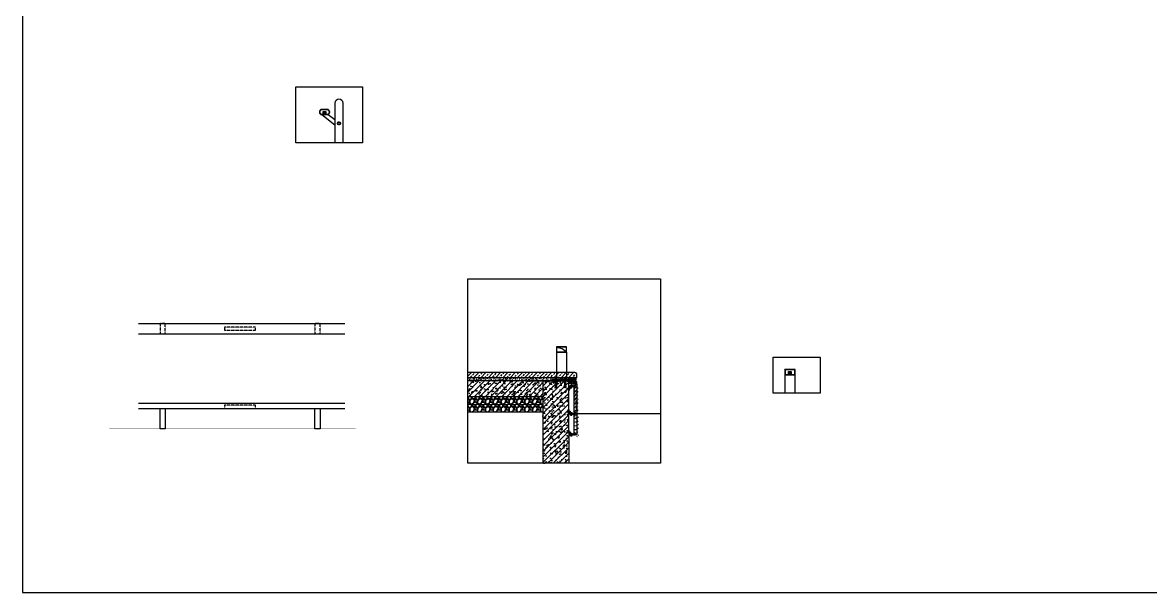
# Model space of a CAD drawing. Extents: x -1831 to 48883, y -18226 to 10907.
# Drawn here: x -1831 to 9102, y -5742 to -217 of the extents above; entities that cross this region are included whole.
import ezdxf

# ---------------------------------------------------------------- set-up
doc = ezdxf.new("R2010")
doc.units = 0
doc.header["$LTSCALE"] = 10
doc.header["$MEASUREMENT"] = 0
doc.linetypes.add('ACAD_ISO04W100', pattern=[30, 24, -3, 0, -3])
doc.linetypes.add('DASH', pattern=[0.35, 0.25, -0.1])
for name, color, linetype in [('0-1', 1, 'Continuous'), ('0-4', 4, 'Continuous'), ('0-8', 8, 'Continuous'), ('00-设施', 6, 'Continuous'), ('con', 2, 'Continuous'), ('灯具', 7, 'Continuous')]:
    doc.layers.add(name, color=color, linetype=linetype)
doc.layers.add('电缆', color=7, linetype='Continuous', lineweight=25)

# ---------------------------------------------------------------- blocks, each defined once
blk = doc.blocks.new('ls')
for p, q in [((-2.8, 0), (-2.8, -1.2)), ((2.8, 0), (-2.8, 0)), ((1.5, 6.5), (-1.5, 6)), ((1.5, 6.4), (-1.5, 5.9)), ((-1.1, 6.2), (-1.5, 6)), ((-1.5, 6), (-1.5, 5.9)), ((-1.5, 5.9), (-1.1, 5.7)), ((1.5, 5.5), (-1.5, 5)), ((1.5, 5.4), (-1.5, 5)), ((-1.1, 5.2), (-1.5, 5)), ((-1.5, 5), (-1.1, 4.7)), ((-1.5, 5), (-1.5, 5)), ((1.5, 4.5), (-1.5, 4.1)), ((1.5, 4.5), (-1.5, 4)), ((-1.1, 4.3), (-1.5, 4.1)), ((-1.5, 4.1), (-1.5, 4)), ((-1.5, 4), (-1.1, 3.8)), ((1.5, 3.6), (-1.5, 3.1)), ((1.5, 3.5), (-1.5, 3)), ((-1.1, 3.3), (-1.5, 3.1)), ((-1.5, 3.1), (-1.5, 3)), ((-1.5, 3), (-1.1, 2.8)), ((1.5, 2.6), (-1.5, 2.1)), ((1.5, 2.5), (-1.5, 2)), ((-1.1, 2.3), (-1.5, 2.1)), ((-1.5, 2.1), (-1.5, 2)), ((-1.5, 2), (-1.1, 1.8)), ((1.5, 1.6), (-1.5, 1.1)), ((1.5, 1.6), (-1.5, 1.1)), ((-1.1, 1.4), (-1.5, 1.1)), ((-1.5, 1.1), (-1.1, 0.8)), ((-1.5, 1.1), (-1.5, 1.1)), ((1.2, 7.4), (-1.4, 6.9)), ((1.2, 7.4), (-1.4, 7)), ((-0.8, 7.2), (-1.4, 7)), ((-1.4, 7), (-1.4, 6.9)), ((-1.4, 6.9), (-1, 6.7)), ((1.1, 6.7), (-1.1, 6.2)), ((-1, 6.7), (-1.1, 6.2)), ((-1.1, 5.7), (1.1, 6.2)), ((1.1, 5.7), (-1.1, 5.2)), ((-1.1, 5.7), (-1.1, 5.2)), ((-1.1, 4.7), (1.1, 5.2)), ((1.1, 4.8), (-1.1, 4.3)), ((-1.1, 4.7), (-1.1, 4.3)), ((-1.1, 3.8), (1.1, 4.2)), ((1.1, 3.8), (-1.1, 3.3)), ((-1.1, 3.8), (-1.1, 3.3)), ((-1.1, 2.8), (1.1, 3.3)), ((1.1, 2.8), (-1.1, 2.3)), ((-1.1, 2.8), (-1.1, 2.3)), ((-1.1, 1.8), (1.1, 2.3)), ((1.1, 1.9), (-1.1, 1.4)), ((-1.1, 1.8), (-1.1, 1.4)), ((-1.1, 0.8), (1.1, 1.3)), ((-1.1, 0.8), (-1.1, 0)), ((-1, 6.7), (0.8, 7.2)), ((0.7, 8.4), (-0.9, 7.9)), ((0.7, 8.3), (-0.9, 7.9)), ((-0.4, 8.2), (-0.9, 7.9)), ((-0.9, 7.9), (-0.6, 7.7)), ((-0.9, 7.9), (-0.9, 7.9)), ((0.8, 7.7), (-0.8, 7.2)), ((-0.6, 7.7), (-0.8, 7.2)), ((-0.6, 7.7), (0.3, 8.1)), ((0, 9), (-0.4, 8.2)), ((0.2, 8.6), (-0.4, 8.2)), ((0, 9), (0.2, 8.6)), ((1.1, 0.9), (0, 0.4)), ((1.5, 0.7), (0, 0.4)), ((1.5, 0.6), (0, 0.3)), ((0, 0.3), (1.1, 0.4)), ((0, 0.4), (0, 0.3)), ((0.7, 8.4), (0.2, 8.6)), ((0.3, 8.1), (0.7, 8.3)), ((0.4, 8.2), (0.6, 7.6)), ((0.7, 8.3), (0.7, 8.4)), ((1.2, 7.4), (0.8, 7.7)), ((0.8, 7.2), (1.2, 7.4)), ((0.8, 7.2), (1.1, 6.7)), ((1.5, 6.5), (1.1, 6.7)), ((1.1, 6.2), (1.5, 6.4)), ((1.1, 6.2), (1.1, 5.7)), ((1.5, 5.5), (1.1, 5.7)), ((1.1, 5.2), (1.5, 5.4)), ((1.1, 5.2), (1.1, 4.8)), ((1.5, 4.5), (1.1, 4.8)), ((1.1, 4.2), (1.5, 4.5)), ((1.1, 4.2), (1.1, 3.8)), ((1.5, 3.6), (1.1, 3.8)), ((1.1, 3.3), (1.5, 3.5)), ((1.1, 3.3), (1.1, 2.8)), ((1.5, 2.6), (1.1, 2.8)), ((1.1, 2.3), (1.5, 2.5)), ((1.1, 2.3), (1.1, 1.9)), ((1.5, 1.6), (1.1, 1.9)), ((1.1, 1.3), (1.5, 1.6)), ((1.1, 1.3), (1.1, 0.9)), ((1.5, 0.7), (1.1, 0.9)), ((1.1, 0.4), (1.5, 0.6)), ((1.1, 0.4), (1.1, 0)), ((1.2, 7.4), (1.2, 7.4)), ((1.5, 6.4), (1.5, 6.5)), ((1.5, 5.4), (1.5, 5.5)), ((1.5, 4.5), (1.5, 4.5)), ((1.5, 3.5), (1.5, 3.6)), ((1.5, 2.5), (1.5, 2.6)), ((1.5, 1.6), (1.5, 1.6)), ((1.5, 0.6), (1.5, 0.7)), ((2.8, -1.2), (2.8, 0)), ((-0.3, -0.8), (0.3, -0.8)), ((-0.3, -2.1), (-0.3, -0.8)), ((0.3, -0.8), (0.3, -2.1))]:
    blk.add_line(p, q)
for start, end in [(232.02013, 266.73678), (273.26322, 307.97987)]:
    blk.add_arc((0, 2.4), 4.5, start, end)
blk = doc.blocks.new('线条灯')
at = {"color": 2, "lineweight": 9}
blk.add_line((24, 37), (24, 32), dxfattribs=at)
at = {"layer": 'con', "color": 2}
for centre in [(13, 6), (21, 6)]:
    blk.add_circle(centre, 1.96, dxfattribs=at)
at = {"layer": '灯具', "color": 3, "linetype": 'Continuous', "lineweight": -3, "ltscale": 20}
for p, q in [((0, 0), (0, 48)), ((17, 49), (1, 49)), ((1, 1), (1, 47)), ((17, 48), (3, 48)), ((3, 0), (23, 0)), ((23, 0), (24, 0)), ((24, 0), (39, 0)), ((24, 0), (24, 0)), ((30, 16), (30, 11)), ((41, 17), (31, 17)), ((39, 10), (31, 10)), ((41, 15), (32, 15)), ((32, 15), (32, 12)), ((41, 12), (32, 12)), ((40, 9), (40, 1)), ((42, 16), (42, 16)), ((42, 11), (42, 0)), ((1, -1), (41, -1))]:
    blk.add_line(p, q, dxfattribs=at)
at = {"layer": '灯具', "linetype": 'Continuous', "lineweight": -3, "ltscale": 20}
for p, q in [((7, 36), (7, 47)), ((7, 47), (10, 47)), ((9, 35), (7, 35)), ((9, 34), (7, 34)), ((7, 33), (7, 22)), ((7, 22), (10, 22)), ((9, 43), (9, 46)), ((10, 46), (9, 46)), ((9, 26), (9, 23)), ((10, 23), (9, 23)), ((10, 46), (10, 47)), ((10, 43), (9, 43)), ((10, 39), (10, 43)), ((10, 30), (10, 26)), ((10, 26), (9, 26)), ((10, 23), (10, 22)), ((13, 38), (11, 38)), ((13, 31), (11, 31)), ((12, 35), (12, 34)), ((13, 36), (15, 36)), ((13, 33), (15, 33)), ((14, 47), (17, 47)), ((14, 46), (14, 47)), ((15, 46), (14, 46)), ((15, 43), (14, 43)), ((14, 39), (14, 43)), ((14, 30), (14, 26)), ((15, 26), (14, 26)), ((15, 23), (14, 23)), ((14, 23), (14, 22)), ((14, 22), (17, 22)), ((15, 46), (15, 43)), ((15, 37), (15, 41)), ((15, 32), (15, 28)), ((15, 23), (15, 26)), ((16, 41), (16, 41)), ((16, 28), (16, 28)), ((17, 48), (17, 49)), ((17, 49), (17, 48)), ((17, 46), (19, 46)), ((16, 45), (16, 42)), ((16, 24), (16, 27)), ((17, 23), (19, 23)), ((17, 20), (17, 21)), ((26, 49), (18, 49)), ((26, 20), (18, 20)), ((19, 48), (19, 46)), ((21, 48), (19, 48)), ((19, 21), (19, 23)), ((21, 21), (19, 21)), ((21, 48), (21, 46)), ((21, 46), (22, 46)), ((21, 23), (22, 23)), ((21, 21), (21, 23)), ((23, 48), (24, 48)), ((23, 48), (23, 46)), ((23, 48), (23, 48)), ((23, 21), (23, 23)), ((23, 21), (24, 21)), ((23, 21), (23, 21)), ((25, 47), (25, 48)), ((25, 22), (25, 21)), ((27, 48), (27, 49)), ((27, 21), (27, 20)), ((28, 48), (28, 49)), ((28, 21), (28, 20)), ((29, 49), (39, 49)), ((29, 20), (39, 20)), ((30, 47), (30, 48)), ((30, 22), (30, 21)), ((31, 48), (32, 48)), ((31, 21), (32, 21)), ((32, 48), (32, 43)), ((32, 21), (32, 26)), ((33, 43), (35, 43)), ((33, 26), (35, 26)), ((34, 48), (34, 44)), ((34, 48), (39, 48)), ((34, 44), (35, 44)), ((34, 21), (34, 25)), ((34, 25), (35, 25)), ((34, 21), (39, 21)), ((35, 43), (35, 44)), ((35, 26), (35, 25)), ((39, 49), (39, 48)), ((39, 20), (39, 21))]:
    blk.add_line(p, q, dxfattribs=at)
at = {"layer": '灯具', "color": 4, "linetype": 'Continuous', "lineweight": -3, "ltscale": 20}
for p, q in [((8, 21), (7, 21)), ((7, 21), (7, 19)), ((8, 21), (8, 20)), ((41, 17), (8, 17)), ((43, 19), (9, 19)), ((42, 16), (42, -1)), ((44, 18), (44, -1)), ((43, -1), (43, -1))]:
    blk.add_line(p, q, dxfattribs=at)
at = {"layer": '灯具', "color": 2, "linetype": 'Continuous', "lineweight": -3, "ltscale": 20}
for p, q in [((21, 36), (24, 36)), ((21, 35), (21, 36)), ((21, 35), (23, 35)), ((21, 35), (24, 35)), ((21, 34), (24, 34)), ((21, 33), (21, 34)), ((21, 33), (23, 33)), ((21, 33), (24, 33)), ((24, 48), (23, 48)), ((24, 21), (23, 21)), ((25, 37), (24, 37)), ((25, 32), (24, 32)), ((25, 32), (25, 37)), ((25, 37), (31, 37)), ((31, 32), (25, 32))]:
    blk.add_line(p, q, dxfattribs=at)
at = {"layer": '灯具', "color": 2}
for p, q in [((23, 48), (23, 34)), ((23, 21), (23, 34)), ((24, 48), (24, 34)), ((24, 21), (24, 34))]:
    blk.add_line(p, q, dxfattribs=at)
at = {"layer": '灯具', "color": 5, "linetype": 'Continuous', "lineweight": -3, "ltscale": 20}
for p, q in [((39, 48), (35, 48)), ((35, 48), (35, 34)), ((35, 21), (35, 34)), ((39, 21), (35, 21)), ((39, 48), (39, 34)), ((39, 21), (39, 34))]:
    blk.add_line(p, q, dxfattribs=at)
at = {"layer": '灯具', "color": 3, "linetype": 'Continuous', "lineweight": -3, "ltscale": 20}
for centre, radius, start, end in [((1, 48), 1, 90, 180), ((1, 0), 1, 180, 270), ((3, 47), 1, 90, 180), ((3, 1), 1, 180, 270), ((17, 49), 0.5, 360, 90), ((17, 48), 0.5, 270, 360), ((31, 16), 0.5, 90, 180), ((31, 11), 0.5, 180, 270), ((32, 15), 0.5, 90, 180), ((32, 12), 0.5, 180, 270), ((39, 9), 1, 360, 90), ((39, 1), 1, 270, 360), ((41, 16), 0.5, 360, 90), ((41, 16), 0.5, 270, 360), ((41, 11), 0.5, 360, 90), ((41, 0), 1, 270, 360)]:
    blk.add_arc(centre, radius, start, end, dxfattribs=at)
at = {"layer": '灯具', "linetype": 'Continuous', "lineweight": -3, "ltscale": 20}
for centre, radius, start, end in [((7, 47), 0.5, 90, 180), ((7, 36), 0.5, 180, 270), ((7, 33), 0.5, 90, 180), ((7, 22), 0.5, 180, 270), ((9, 46), 0.3, 90, 180), ((9, 43), 0.3, 180, 270), ((10, 34), 1.3, 360, 150), ((10, 34), 1.3, 210, 0), ((9, 26), 0.3, 90, 180), ((9, 23), 0.3, 180, 270), ((10, 47), 0.3, 0, 90), ((10, 46), 0.3, 270, 0), ((10, 43), 0.3, 0, 90), ((11, 39), 1, 180, 270), ((11, 30), 1, 90, 180), ((10, 26), 0.3, 270, 0), ((10, 23), 0.3, 360, 90), ((10, 22), 0.3, 270, 360), ((13, 35), 1, 90, 180), ((13, 34), 1, 180, 270), ((13, 39), 1, 270, 360), ((13, 30), 1, 0, 90), ((14, 47), 0.3, 90, 180), ((14, 46), 0.3, 180, 270), ((14, 43), 0.3, 90, 180), ((14, 26), 0.3, 180, 270), ((14, 23), 0.3, 90, 180), ((14, 22), 0.3, 180, 270), ((15, 46), 0.3, 0, 90), ((15, 43), 0.3, 270, 0), ((16, 41), 0.5, 90, 180), ((15, 37), 0.3, 270, 0), ((15, 32), 0.3, 360, 90), ((16, 28), 0.5, 180, 270), ((15, 26), 0.3, 360, 90), ((15, 23), 0.3, 270, 360), ((16, 42), 0.3, 270, 0), ((16, 27), 0.3, 360, 90), ((18, 49), 0.5, 90, 180), ((17, 48), 0.5, 270, 0), ((17, 45), 0.3, 90, 180), ((17, 24), 0.3, 180, 270), ((17, 21), 0.5, 0, 90), ((18, 20), 0.5, 180, 270), ((19, 48), 0.3, 90, 180), ((19, 46), 0.3, 270, 0), ((19, 23), 0.3, 0, 90), ((19, 21), 0.3, 180, 270), ((21, 48), 0.3, 0, 90), ((21, 46), 0.3, 180, 270), ((21, 23), 0.3, 90, 180), ((21, 21), 0.3, 270, 360), ((22, 46), 0.3, 270, 0), ((22, 23), 0.3, 360, 90), ((23, 48), 0.3, 90, 180), ((23, 21), 0.3, 180, 270), ((24, 48), 0.3, 0, 90), ((24, 21), 0.3, 270, 360), ((27, 47), 2.8, 180, 0), ((27, 22), 2.8, 0, 180), ((26, 49), 0.5, 0, 90), ((27, 47), 1.3, 120, 60), ((27, 22), 1.3, 300, 240), ((26, 20), 0.5, 270, 0), ((29, 49), 0.5, 90, 180), ((29, 20), 0.5, 180, 270), ((31, 48), 0.3, 90, 180), ((31, 21), 0.3, 180, 270), ((32, 48), 0.3, 0, 90), ((33, 43), 0.3, 180, 270), ((33, 26), 0.3, 90, 180), ((32, 21), 0.3, 270, 0), ((34, 48), 0.3, 90, 180), ((34, 44), 0.3, 180, 270), ((34, 25), 0.3, 90, 180), ((34, 21), 0.3, 180, 270), ((39, 49), 0.3, 0, 90), ((39, 48), 0.3, 270, 0), ((39, 20), 0.3, 270, 0)]:
    blk.add_arc(centre, radius, start, end, dxfattribs=at)
at = {"layer": '灯具', "color": 4, "linetype": 'Continuous', "lineweight": -3, "ltscale": 20}
for centre, radius, start, end in [((7, 21), 0.5, 90, 180), ((8, 19), 1, 180, 270), ((8, 21), 0.5, 0, 90), ((9, 20), 1, 180, 270), ((41, 16), 1, 360, 90), ((43, 18), 1, 360, 90), ((43, -1), 0.5, 180, 270), ((43, -1), 0.5, 270, 360)]:
    blk.add_arc(centre, radius, start, end, dxfattribs=at)
at = {"layer": '灯具', "color": 2, "linetype": 'Continuous', "lineweight": -3, "ltscale": 20}
blk.add_arc((31, 34), 2.5, 270, 90, dxfattribs=at)
at = {"layer": '电缆', "color": 0, "linetype": 'ACAD_ISO04W100', "lineweight": 50}
for p, xscale, yscale, zscale, rotation in [((12, 17), 1.336800000012713, 1.336800000012713, 1.336800000012713, 359.9635796655531), ((44, 14), 1.336800000021813, 1.336800000021813, 1.336800000021813, 89.96357966524147)]:
    blk.add_blockref('ls', p, dxfattribs=dict(at, xscale=xscale, yscale=yscale, zscale=zscale, rotation=rotation))
blk = doc.blocks.new('ld1')
for p, q in [((-46, 0), (-45, -1)), ((-46, 0), (-45, 0)), ((-45, 1), (-45, 0)), ((-45, 1), (-45, 1)), ((-45, 0), (-45, 1)), ((-45, 1), (-44, -1)), ((-45, 1), (-44, -1)), ((-45, 1), (-44, 1)), ((-45, 0), (-45, -1)), ((-44, -1), (-45, 0)), ((-44, 2), (-44, 1)), ((-44, 2), (-44, 2)), ((-43, 1), (-44, 2)), ((-44, 2), (-43, -2)), ((-44, 2), (-43, -2)), ((-44, 1), (-43, -1)), ((-42, 2), (-43, 1)), ((-43, 1), (-42, -1)), ((-43, -1), (-43, 1)), ((-43, 1), (-43, 1)), ((-42, 2), (-42, 2)), ((-42, 1), (-42, 2)), ((-42, 2), (-42, -2)), ((-42, 2), (-42, -2)), ((-41, -1), (-42, 1)), ((-42, 1), (-41, 1)), ((-41, 2), (-41, 1)), ((-41, 2), (-41, 2)), ((-41, 1), (-41, 2)), ((-41, 2), (-40, -2)), ((-41, 2), (-40, -2)), ((-41, 1), (-41, -1)), ((-40, -1), (-41, 1)), ((-41, 1), (-40, 1)), ((-40, 2), (-40, 1)), ((-40, 2), (-40, 2)), ((-39, 1), (-40, 2)), ((-40, 2), (-39, -2)), ((-40, 2), (-39, -2)), ((-40, 1), (-39, -1)), ((-38, 2), (-39, 1)), ((-39, -1), (-39, 1)), ((-39, 1), (-38, -1)), ((-39, 1), (-39, 1)), ((-38, 2), (-38, 2)), ((-38, 1), (-38, 2)), ((-38, 2), (-38, -2)), ((-38, 2), (-38, -2)), ((-37, -1), (-38, 1)), ((-38, 1), (-37, 1)), ((-37, 2), (-37, 1)), ((-37, 2), (-37, 2)), ((-37, 1), (-37, 2)), ((-37, 2), (-37, -2)), ((-37, 2), (-36, -2)), ((-37, 1), (-37, -1)), ((-36, -1), (-37, 1)), ((-37, 1), (-36, 1)), ((-36, 2), (-36, 1)), ((-36, 2), (-36, 2)), ((-35, 1), (-36, 2)), ((-36, 2), (-35, -2)), ((-36, 2), (-35, -2)), ((-35, 2), (-35, 1)), ((-34, 2), (-35, 2)), ((-35, 2), (-34, -2)), ((-35, -1), (-35, 1)), ((-35, 1), (-34, -1)), ((-35, 1), (-35, 1)), ((-34, 1), (-34, 2)), ((-34, 2), (-34, -2)), ((-33, 2), (-34, 1)), ((-34, -1), (-34, 1)), ((-34, 1), (-33, -1)), ((-34, 1), (-34, 1)), ((-33, 2), (-33, 2)), ((-33, 1), (-33, 2)), ((-33, 2), (-33, -2)), ((-33, 2), (-33, -2)), ((-32, -1), (-33, 1)), ((-33, 1), (-32, 1)), ((-32, 2), (-32, 1)), ((-32, 2), (-32, 2)), ((-32, 1), (-32, 2)), ((-32, 2), (-31, -2)), ((-32, 2), (-31, -2)), ((-32, 1), (-32, -1)), ((-31, -1), (-32, 1)), ((-32, 1), (-31, 1)), ((-31, 2), (-31, 1)), ((-31, 2), (-31, 2)), ((-30, 1), (-31, 2)), ((-31, 2), (-30, -2)), ((-31, 2), (-30, -2)), ((-31, 1), (-30, -1)), ((-29, 2), (-30, 1)), ((-30, -1), (-30, 1)), ((-30, 1), (-30, 1)), ((-29, 2), (-29, 2)), ((-29, 1), (-29, 2)), ((-29, 2), (-29, -2)), ((-29, 2), (-29, -2)), ((-28, -1), (-29, 1)), ((-29, 1), (-28, 1)), ((-28, 2), (-28, 1)), ((-28, 2), (-28, 2)), ((-28, 1), (-28, 2)), ((-28, 2), (-27, -2)), ((-28, 2), (-27, -2)), ((-28, 1), (-28, -1)), ((-27, -1), (-28, 1)), ((-28, 1), (-27, 1)), ((-27, 2), (-27, 1)), ((-27, 2), (-27, 2)), ((-26, 1), (-27, 2)), ((-27, 2), (-26, -2)), ((-27, 2), (-26, -2)), ((-26, 2), (-26, 1)), ((-25, 2), (-26, 2)), ((-26, 2), (-25, -2)), ((-26, -1), (-26, 1)), ((-26, 1), (-26, 1)), ((-25, 1), (-25, 2)), ((-24, 2), (-25, 1)), ((-25, 2), (-25, -2)), ((-24, -1), (-25, 1)), ((-25, 1), (-24, -1)), ((-25, 1), (-25, 1)), ((-24, 2), (-24, 2)), ((-24, 1), (-24, 2)), ((-24, 2), (-24, -2)), ((-24, 2), (-23, -2)), ((-23, -1), (-24, 1)), ((-24, 1), (-23, 1)), ((-23, 2), (-23, 1)), ((-23, 2), (-23, 2)), ((-23, 1), (-23, 2)), ((-23, 2), (-22, -2)), ((-23, 2), (-22, -2)), ((-22, -1), (-23, 1)), ((-23, 1), (-22, 1)), ((-22, 2), (-22, 1)), ((-21, 1), (-22, 2)), ((-22, 2), (-21, -2)), ((-22, 2), (-21, -2)), ((-20, 2), (-21, 1)), ((-21, -1), (-21, 1)), ((-21, 1), (-21, 1)), ((-20, 2), (-20, 2)), ((-20, 1), (-20, 2)), ((-20, 2), (-20, -2)), ((-20, 2), (-20, -2)), ((-19, -1), (-20, 1)), ((-20, 1), (-19, 1)), ((-19, 2), (-19, 1)), ((-19, 2), (-19, 2)), ((-19, 1), (-19, 2)), ((-19, 2), (-18, -2)), ((-19, 2), (-18, -2)), ((-19, 1), (-19, -1)), ((-18, -1), (-19, 1)), ((-19, 1), (-18, 1)), ((-18, 2), (-18, 1)), ((-18, 2), (-18, 2)), ((-17, 1), (-18, 2)), ((-18, 2), (-17, -2)), ((-18, 2), (-17, -2)), ((-16, 2), (-17, 1)), ((-17, -1), (-17, 1)), ((-17, 1), (-17, 1)), ((-16, 1), (-16, 2)), ((-16, 2), (-16, -2)), ((-16, 2), (-16, -2)), ((-15, -1), (-16, 1)), ((-16, 1), (-15, 1)), ((-15, 2), (-15, 1)), ((-15, 2), (-15, 2)), ((-15, 1), (-15, 2)), ((-15, 2), (-14, -2)), ((-15, 2), (-14, -2)), ((-14, -1), (-15, 1)), ((-15, 1), (-14, 1)), ((-14, 2), (-14, 1)), ((-14, 2), (-14, 2)), ((-13, 1), (-14, 2)), ((-14, 2), (-13, -2)), ((-14, 2), (-13, -2)), ((-14, 1), (-13, -1)), ((-13, 2), (-13, 1)), ((-12, 2), (-13, 2)), ((-13, 2), (-12, -2)), ((-13, -1), (-13, 1)), ((-13, 1), (-13, 1)), ((-11, 2), (-12, 1)), ((-12, 1), (-12, 2)), ((-12, 2), (-12, -2)), ((-12, 1), (-11, -1)), ((-12, 1), (-12, 1)), ((-12, -1), (-12, 1)), ((-11, 2), (-11, 2)), ((-11, 1), (-11, 2)), ((-11, 2), (-11, -2)), ((-11, 2), (-11, -2)), ((-10, -1), (-11, 1)), ((-11, 1), (-10, 1)), ((-10, 2), (-10, 1)), ((-10, 2), (-10, 2)), ((-10, 1), (-10, 2)), ((-10, 2), (-9, -2)), ((-10, 2), (-9, -2)), ((-9, -1), (-10, 1)), ((-10, 1), (-9, 1)), ((-9, 2), (-9, 1)), ((-9, 2), (-9, 2)), ((-8, 1), (-9, 2)), ((-9, 2), (-8, -2)), ((-9, 2), (-8, -2)), ((-9, 1), (-8, -1)), ((-7, 2), (-8, 1)), ((-8, 1), (-8, 1)), ((-8, -1), (-8, 1)), ((-7, 2), (-7, 2)), ((-7, 1), (-7, 2)), ((-7, 2), (-7, -2)), ((-7, 2), (-7, -2)), ((-6, -1), (-7, 1)), ((-7, 1), (-6, 1)), ((-6, 2), (-6, 1)), ((-6, 2), (-6, 2)), ((-6, 1), (-6, 2)), ((-6, 2), (-5, -2)), ((-6, 2), (-5, -2)), ((-6, 1), (-6, -1)), ((-5, -1), (-6, 1)), ((-6, 1), (-5, 1)), ((-5, 2), (-5, 1)), ((-5, 2), (-5, 2)), ((-4, 1), (-5, 2)), ((-5, 2), (-4, -2)), ((-5, 2), (-4, -2)), ((-3, 2), (-4, 1)), ((-4, -1), (-4, 1)), ((-4, 1), (-3, -1)), ((-4, 1), (-4, 1)), ((-3, 2), (-3, 2)), ((-3, 1), (-3, 2)), ((-3, 2), (-3, -2)), ((-3, 2), (-3, -2)), ((-2, -1), (-3, 1)), ((-3, 1), (-2, 1)), ((-2, 2), (-2, 1)), ((-2, 2), (-2, 2)), ((-2, 1), (-2, 2)), ((-2, 2), (-1, -2)), ((-2, 2), (-2, -2)), ((-2, 1), (-2, -1)), ((-1, -1), (-2, 1)), ((-2, 1), (-1, 1)), ((-1, 2), (-1, 1)), ((-1, 2), (-1, 2)), ((0, 1), (-1, 2)), ((-1, 2), (-1, 0)), ((-1, 2), (0, 0)), ((-1, 1), (-1, 0)), ((2, 4), (0, 4)), ((0, 4), (0, -4)), ((0, 0), (0, 1)), ((0, 1), (0, 1)), ((1, 0), (3, 0)), ((1, 0), (1, 0)), ((-45, -1), (-44, -1)), ((-44, -1), (-44, -1)), ((-44, -1), (-44, -1)), ((-44, -1), (-43, -1)), ((-43, -2), (-43, -1)), ((-43, -1), (-43, -2)), ((-43, -1), (-42, -1)), ((-43, -2), (-43, -2)), ((-42, -2), (-41, -1)), ((-42, -1), (-42, -2)), ((-42, -2), (-42, -2)), ((-41, -1), (-40, -2)), ((-41, -1), (-41, -1)), ((-40, -2), (-40, -1)), ((-40, -1), (-39, -1)), ((-40, -2), (-40, -2)), ((-39, -2), (-39, -1)), ((-39, -1), (-39, -2)), ((-39, -1), (-38, -1)), ((-39, -2), (-39, -2)), ((-38, -2), (-37, -1)), ((-38, -1), (-38, -2)), ((-38, -2), (-38, -2)), ((-37, -1), (-37, -2)), ((-37, -1), (-37, -1)), ((-37, -2), (-36, -2)), ((-36, -1), (-35, -2)), ((-36, -2), (-36, -1)), ((-36, -1), (-36, -1)), ((-35, -2), (-35, -1)), ((-35, -1), (-34, -1)), ((-35, -2), (-35, -2)), ((-34, -2), (-34, -1)), ((-34, -1), (-34, -2)), ((-34, -1), (-33, -1)), ((-34, -2), (-34, -2)), ((-33, -2), (-32, -1)), ((-33, -1), (-33, -2)), ((-33, -2), (-33, -2)), ((-32, -1), (-32, -1)), ((-32, -1), (-31, -2)), ((-31, -2), (-31, -1)), ((-31, -1), (-30, -1)), ((-31, -2), (-31, -2)), ((-30, -2), (-30, -1)), ((-30, -1), (-30, -2)), ((-30, -1), (-29, -1)), ((-30, -2), (-30, -2)), ((-29, -2), (-28, -1)), ((-29, -1), (-29, -2)), ((-29, -2), (-29, -2)), ((-28, -1), (-27, -2)), ((-28, -1), (-28, -1)), ((-27, -2), (-27, -1)), ((-27, -1), (-26, -1)), ((-27, -2), (-27, -2)), ((-26, -2), (-26, -1)), ((-26, -1), (-26, -2)), ((-26, -1), (-25, -1)), ((-26, -2), (-26, -2)), ((-25, -2), (-24, -1)), ((-25, -1), (-25, -2)), ((-25, -2), (-25, -2)), ((-24, -1), (-24, -2)), ((-24, -1), (-24, -1)), ((-24, -2), (-23, -2)), ((-23, -2), (-23, -1)), ((-23, -1), (-22, -2)), ((-23, -1), (-23, -1)), ((-22, -2), (-22, -1)), ((-22, -1), (-21, -1)), ((-22, -2), (-22, -2)), ((-21, -2), (-21, -1)), ((-21, -1), (-21, -2)), ((-21, -1), (-20, -1)), ((-21, -2), (-21, -2)), ((-20, -2), (-19, -1)), ((-20, -1), (-20, -2)), ((-20, -2), (-20, -2)), ((-19, -1), (-18, -2)), ((-19, -1), (-19, -1)), ((-18, -2), (-18, -1)), ((-18, -1), (-17, -1)), ((-18, -2), (-18, -2)), ((-17, -2), (-17, -1)), ((-17, -1), (-17, -2)), ((-17, -1), (-16, -1)), ((-17, -2), (-17, -2)), ((-16, -2), (-15, -1)), ((-16, -1), (-16, -2)), ((-16, -2), (-16, -2)), ((-15, -1), (-14, -2)), ((-15, -1), (-15, -1)), ((-14, -2), (-14, -1)), ((-14, -1), (-13, -1)), ((-14, -2), (-14, -2)), ((-13, -2), (-13, -1)), ((-13, -1), (-13, -2)), ((-13, -1), (-12, -1)), ((-13, -2), (-13, -2)), ((-12, -1), (-11, -1)), ((-12, -2), (-12, -1)), ((-12, -1), (-12, -2)), ((-12, -2), (-12, -2)), ((-11, -2), (-10, -1)), ((-11, -1), (-11, -2)), ((-11, -2), (-11, -2)), ((-10, -1), (-9, -2)), ((-10, -1), (-10, -1)), ((-9, -2), (-9, -1)), ((-9, -1), (-8, -1)), ((-9, -2), (-9, -2)), ((-8, -1), (-7, -1)), ((-8, -2), (-8, -1)), ((-8, -1), (-8, -2)), ((-8, -2), (-8, -2)), ((-7, -2), (-6, -1)), ((-7, -1), (-7, -2)), ((-7, -2), (-7, -2)), ((-6, -1), (-5, -2)), ((-6, -1), (-6, -1)), ((-5, -2), (-5, -1)), ((-5, -1), (-4, -1)), ((-5, -2), (-5, -2)), ((-4, -2), (-4, -1)), ((-4, -1), (-4, -2)), ((-4, -1), (-3, -1)), ((-4, -2), (-4, -2)), ((-3, -2), (-2, -1)), ((-3, -1), (-3, -2)), ((-3, -2), (-3, -2)), ((-2, -1), (-2, -2)), ((-2, -1), (-2, -1)), ((-2, -2), (-1, -2)), ((-1, 0), (0, 0)), ((-1, -2), (-1, -1)), ((-1, -1), (0, -1)), ((0, -4), (2, -4)), ((3, 0), (1, 0))]:
    blk.add_line(p, q)
for points in [[(-36, 1), (-36, -1)], [(-30, 1), (-29, -1)], [(-27, 1), (-26, -1)], [(-26, 1), (-25, -1)], [(-23, 1), (-23, -1)], [(-22, 1), (-21, -1)], [(-21, 1), (-20, -1)], [(-18, 1), (-17, -1)], [(-17, 1), (-16, -1)], [(-15, 1), (-15, -1)], [(-13, 1), (-12, -1)], [(-10, 1), (-10, -1)]]:
    blk.add_lwpolyline(points)
for start, end in [(3.2268, 37.9435), (321.9837, 356.7004)]:
    blk.add_arc((-3, 0), 6.02, start, end)

msp = doc.modelspace()

# ---------------------------------------------------------------- hatches: boundary and pattern name
h = msp.add_hatch()
h.set_pattern_fill('ANSI32', color=8)
h.set_pattern_definition([(45, (-6267.418, -3332.5044), (-3.367596, 3.367596), []), (45, (-6265.1727, -3332.5044), (-3.367596, 3.367596), [])])
h.paths.add_polyline_path([(1071, -1062), (1121, -1062, -0.414214), (1143, -1084, -0.414214), (1121, -1106), (1109, -1106), (1109, -1109), (1121, -1109, 0.414214), (1146, -1084, 0.414214), (1121, -1059), (1071, -1059, 0.414214), (1046, -1084, 0.414214), (1071, -1109), (1083, -1109), (1083, -1106), (1071, -1106, -0.414214), (1049, -1084, -0.414214)])
at = {"ltscale": 0.02}
h = msp.add_hatch(dxfattribs=at)
h.set_pattern_fill('ANSI31', color=8)
h.set_pattern_definition([(45, (-59536.8764, -13388.1144), (-1.122532015, 1.122532015), [])])
h.paths.add_polyline_path([(1083, -1109), (1083, -1079), (1109, -1079), (1109, -1109), (1114, -1109), (1114, -1112), (1076, -1112), (1076, -1109)])
h = msp.add_hatch()
h.set_pattern_fill('ANSI32', color=8)
h.set_pattern_definition([(45, (-14946.494, -3150.3423), (-3.367596, 3.367596), []), (45, (-14944.249, -3150.3423), (-3.367596, 3.367596), [])])
h.paths.add_polyline_path([(1221, -1194, 1), (1251, -1194, 1)])
h.paths.add_polyline_path([(1248, -1194, -1), (1224, -1194, -1)], flags=16)
h = msp.add_hatch()
h.set_pattern_fill('ANSI32', color=8)
h.set_pattern_definition([(45, (0, 0), (-3.367596, 3.367596), []), (45, (2.245, 0), (-3.367596, 3.367596), [])])
h.paths.add_polyline_path([(5657, -3581), (5557, -3581), (5557, -3631), (5594, -3631), (5594, -3628), (5560, -3628), (5560, -3584), (5654, -3584), (5654, -3628), (5620, -3628), (5620, -3631), (5625, -3631), (5657, -3631)])
h = msp.add_hatch(dxfattribs=at)
h.set_pattern_fill('ANSI31', color=8)
h.set_pattern_definition([(45, (-55025.5201, -15909.889), (-1.122532015, 1.122532015), [])])
h.paths.add_polyline_path([(5594, -3631), (5594, -3601), (5620, -3601), (5620, -3631), (5625, -3631), (5625, -3634), (5588, -3634), (5588, -3631)])
h = msp.add_hatch()
h.set_pattern_fill('天然石材', color=8, scale=10)
h.set_pattern_definition([(45, (-23374.55, -16282.387), (-35.35535, 35.35535), []), (45, (-23357.164, -16300.34), (-35.35535, 35.35535), [19.73685, -11.2782])])
edge = h.paths.add_edge_path()
edge.add_line((2485, -3611), (2485, -3661))
edge.add_line((2485, -3661), (3543, -3661))
edge.add_line((3543, -3661), (3543, -3631))
edge.add_arc((3523, -3631), 20, 0, 90)
edge.add_line((3523, -3611), (2485, -3611))
h = msp.add_hatch()
h.set_pattern_fill('AR-SAND', color=41, scale=10)
h.set_pattern_definition([(37.5, (-23374.551, -16300.338), (-0.800016, 24.470662), [0, -19.304, 0, -21.59, 0, -20.6375]), (7.5, (-23374.55, -16300.34), (22.476164, 35.841255), [0, -10.414, 0, -17.399, 0, -6.6675]), (327.5, (-23390.172, -16300.338), (39.549619, 0.071859), [0, -6.35, 0, -22.86, 0, -29.845]), (317.5, (-23390.172, -16300.34), (38.177823, 11.146466), [0, -3.175, 0, -14.986, 0, -17.145])])
h.paths.add_polyline_path([(2485, -3661), (2485, -3691), (3463, -3691), (3463, -3661)])
h = msp.add_hatch()
h.set_pattern_fill('ANSI31', color=8, scale=2)
h.set_pattern_definition([(45, (-12889.1186, -4603.7623), (-2.245064, 2.245064), [])])
h.paths.add_polyline_path([(3463, -3713), (3493, -3713), (3493, -3673), (3463, -3673)])
h = msp.add_hatch()
h.set_pattern_fill('GRAVEL', color=8, scale=10)
h.set_pattern_definition([(228.0128, (2405.4716, -3855.112), (-609.600518, -685.800843), [10.2516, -1014.915]), (184.9697, (2398.6136, -3862.7322), (914.401479, 76.199462), [17.5922, -1741.62]), (132.5104, (2381.0876, -3864.256), (761.999446, -838.20082), [12.4045, -1228.041]), (267.2737, (2351.3696, -3883.3062), (76.199669, 1523.99951), [16.0202, -1585.992]), (292.8337, (2350.6076, -3899.3082), (-381.001082, 914.40052), [15.709, -1555.194]), (357.2737, (2356.7036, -3913.7862), (-1523.99951, 76.199669), [16.0202, -1585.992]), (37.6942, (2372.7056, -3914.5482), (-990.600626, -761.999321), [21.1858, -2097.393]), (72.2553, (2389.4696, -3901.5942), (533.401067, 1676.400486), [20.0016, -1980.159]), (121.4296, (2395.5656, -3882.5442), (-609.600157, 990.598835), [16.0744, -1591.365]), (175.2364, (2387.1836, -3868.828), (838.19934, -76.199285), [18.3514, -899.217]), (222.3974, (2368.8956, -3867.3042), (-914.4000275, -838.1989095), [23.7323, -2349.504]), (138.8141, (2426.8076, -3884.068), (-533.39966, 457.199297), [8.1, -801.918]), (171.4692, (2420.7116, -3878.7342), (990.598488, -152.400384), [15.4105, -1525.638]), (225, (2405.47, -3876.45), (-1e-14, -76.2), [10.776, -96.987]), (203.1986, (2400.138, -3867.304), (381.00128, 152.40067), [5.8032, -574.518]), (291.8014, (2394.804, -3869.59), (-76.20005, 228.60015), [8.207, -402.144]), (30.9638, (2397.852, -3877.21), (228.59976, 152.40012), [13.3296, -430.989]), (161.565, (2409.282, -3870.352), (152.4001, -76.1999), [9.6386, -231.327]), (16.3895, (2350.6076, -3869.5902), (762.00042, 228.599524), [13.5026, -1336.764]), (70.3462, (2363.5616, -3865.78), (-304.79915, -838.198815), [11.328, -1121.466]), (293.1986, (2409.282, -3855.112), (-152.40067, 381.00128), [11.6064, -568.716]), (343.6105, (2413.8536, -3865.7802), (-762.00042, 228.599524), [13.5026, -1336.764]), (339.444, (2350.608, -3916.834), (-381.00047, 152.399815), [13.021, -638.031]), (294.7751, (2362.7996, -3921.406), (-380.999112, 838.19961), [10.9102, -1080.108]), (66.8014, (2410.044, -3931.312), (152.40067, 381.00128), [11.6064, -568.716]), (17.354, (2414.6156, -3920.644), (-990.600053, -304.79954), [12.7735, -1264.572]), (69.444, (2372.706, -3931.312), (-152.399815, -381.00047), [6.5105, -644.544]), (101.31, (2405.472, -3931.312), (-76.19962, 304.79902), [3.8854, -384.66]), (165.9638, (2404.71, -3927.502), (228.60016, -76.19987), [15.709, -298.4715]), (186.009, (2389.4696, -3923.6922), (761.998876, 76.199822), [14.558, -1441.242]), (303.69, (2397.852, -3884.068), (-76.2, 152.39985), [10.9897, -263.7534]), (353.1572, (2403.9476, -3893.2122), (1295.400536, -152.400683), [19.1867, -1899.48]), (60.9454, (2422.998, -3895.498), (-304.79929, -533.39873), [7.8452, -776.682]), (90, (2426.81, -3888.64), (-76.2, 76.2), [4.572, -71.628]), (120.2564, (2387.9456, -3921.406), (304.799354, -533.39973), [10.586, -1048.017]), (48.0128, (2382.6116, -3912.262), (609.600518, 685.800843), [20.5033, -1004.664]), (0, (2396.33, -3897.02), (76.2, 76.2), [19.812, -56.388]), (325.3048, (2416.1396, -3897.022), (-761.99868, 533.40005), [12.0483, -1192.779]), (254.0546, (2426.046, -3903.88), (-76.2002, -304.80073), [11.095, -543.651]), (207.646, (2422.9976, -3914.5482), (-1447.799491, -762.000479), [18.0644, -1788.375]), (175.4261, (2406.9956, -3922.9302), (-990.600228, 76.199631), [19.1109, -1891.974]), (175.4261, (2406.9956, -3922.9302), (-990.600228, 76.199631), [19.1109, -1891.974])])
h.paths.add_polyline_path([(2485, -3841), (2485, -3991), (3213, -3991), (3213, -3841)])
at = {"layer": '0-8'}
h = msp.add_hatch(dxfattribs=at)
h.set_pattern_fill('钢筋混凝土', color=256, scale=15, style=0)
h.set_pattern_definition([(45, (2606.286, -3783.523), (-26.5165, 26.5165), []), (50, (2606.29, -3783.52), (107.589, -9.413), [11.25, -123.75]), (355, (2606.29, -3783.52), (-20.813, 112.829), [9, -99]), (100.451, (2615.25, -3784.31), (86.776, 103.416), [9.561, -105.171]), (46.184, (2606.29, -3753.52), (160.086, -24.828), [16.875, -185.625]), (96.636, (2619.63, -3755.59), (140.2, 146.118), [14.34, -157.757]), (351.184, (2606.29, -3753.52), (140.2, 146.12), [13.5, -148.5]), (21, (2621.29, -3761.02), (89.536, -60.393), [11.25, -123.75]), (326, (2621.29, -3761.02), (36.497, 108.773), [9, -99]), (71.451, (2628.75, -3766.06), (126.033, 48.38), [9.561, -105.171]), (37.5, (2606.286, -3783.523), (1.824, 49.934), [0, -97.8, 0, -100.5, 0, -99.375]), (7.5, (2606.286, -3783.523), (39.4604, 59.1618), [0, -57.3, 0, -95.55, 0, -37.875]), (327.5, (2572.836, -3783.523), (80.0734, -3.3832), [0, -37.5, 0, -117, 0, -155.25]), (317.5, (2557.836, -3783.52), (87.478, 15.016), [0, -48.75, 0, -77.7, 0, -110.25])])
h.paths.add_polyline_path([(2485, -3691), (2485, -3841), (3213, -3841), (3213, -3691)])
h = msp.add_hatch(dxfattribs=at)
h.set_pattern_fill('钢筋混凝土', color=256, scale=15, style=0)
h.set_pattern_definition([(45, (-722726.26, -242465.538), (-26.5165043, 26.5165043), []), (50, (-722726.26, -242465.54), (107.589027, -9.41282), [11.25, -123.75]), (355, (-722726.26, -242465.54), (-20.8127, 112.82882), [9, -99]), (100.4514, (-722717.29, -242466.32), (86.776407, 103.415931), [9.561029, -105.171317]), (46.1842, (-722726.26, -242435.54), (160.086157, -24.827852), [16.875, -185.625]), (96.6356, (-722712.92, -242437.6), (140.199406, 146.11768), [14.341543, -157.75695]), (351.1842, (-722726.26, -242435.54), (140.19929, 146.11779), [13.5, -148.5]), (21, (-722711.26, -242443.04), (89.536058, -60.392834), [11.25, -123.75]), (326, (-722711.26, -242443.04), (36.4973, 108.772507), [9, -99]), (71.4514, (-722703.8, -242448.07), (126.033394, 48.379575), [9.561029, -105.171317]), (37.5, (-722726.26, -242465.538), (1.8239783, 49.934078), [0, -97.8, 0, -100.5, 0, -99.375]), (7.5, (-722726.26, -242465.54), (39.4604306, 59.1617568), [0, -57.3, 0, -95.55, 0, -37.875]), (327.5, (-722759.71, -242465.538), (80.0733654, -3.3832308), [0, -37.5, 0, -117, 0, -155.25]), (317.5, (-722774.71, -242465.54), (87.4779254, 15.0157473), [0, -48.75, 0, -77.7, 0, -110.25])])
h.paths.add_polyline_path([(3213, -4489), (3463, -4489), (3463, -3691), (3213, -3691)])
h = msp.add_hatch(dxfattribs=at)
h.set_pattern_fill('天然石材', color=256, scale=5, style=0)
h.set_pattern_definition([(45, (-343378761.067, -671771669.182), (-17.6776766007, 17.6776766007), []), (45, (-343378752.373, -671771678.158), (-17.6776766007, 17.6776766007), [9.868425, -5.6391])])
h.paths.add_polyline_path([(3513, -4208), (3519, -4208), (3519, -4193), (3526, -4193), (3526, -4211), (3543, -4211), (3543, -3722), (3526, -3722), (3526, -3776), (3519, -3776), (3519, -3761), (3513, -3761)])

# ---------------------------------------------------------------- linework, layer by layer
msp.add_lwpolyline([(34396, 5309), (-1831, 5309), (-1831, -5742), (34396, -5742)], close=True)
at = {"color": 1, "linetype": 'DASH', "ltscale": 3}
for points in [[(817, -840), (1465, -840), (1465, -1383), (817, -1383)], [(2485, -2701), (4352, -2701), (4352, -4489), (2485, -4489)], [(5446, -3461), (5899, -3461), (5899, -3810), (5446, -3810)]]:
    msp.add_lwpolyline(points, close=True, dxfattribs=at)
at = {"color": 6}
msp.add_lwpolyline([(1276, -1383), (1276, -999, 1), (1196, -999), (1196, -1383)], format="xyb", dxfattribs=at)
at = {"color": 4}
for points in [[(1109, -1109), (1121, -1109, 0.414214), (1146, -1084), (1146, -1084, 0.414214), (1121, -1059), (1071, -1059, 0.414214), (1046, -1084), (1046, -1084, 0.414214), (1071, -1109), (1083, -1109)], [(3543, -3661), (3543, -3631, 0.414214), (3523, -3611), (2485, -3611)]]:
    msp.add_lwpolyline(points, format="xyb", dxfattribs=at)
at = {"color": 8}
msp.add_lwpolyline([(1109, -1106), (1121, -1106, 0.414214), (1143, -1084, 0.414214), (1121, -1062), (1071, -1062, 0.414214), (1049, -1084, 0.414214), (1071, -1106), (1083, -1106)], format="xyb", dxfattribs=at)
at = {"color": 4, "ltscale": 0.001}
for points in [[(1083, -1109), (1083, -1079), (1109, -1079), (1109, -1109), (1114, -1109), (1114, -1112), (1076, -1112), (1076, -1109)], [(5594, -3631), (5594, -3601), (5620, -3601), (5620, -3631), (5625, -3631), (5625, -3634), (5588, -3634), (5588, -3631)]]:
    msp.add_lwpolyline(points, close=True, dxfattribs=at)
at = {"color": 8}
for points in [[(1071, -1109), (1196, -1209)], [(1132, -1107), (1196, -1158)], [(3346, -3364), (3400, -3377), (3440, -3408)], [(5557, -3631), (5557, -3810)]]:
    msp.add_lwpolyline(points, dxfattribs=at)
at = {"color": 4}
for points in [[(-706, -3134), (1292, -3134)], [(-706, -3234), (1292, -3234)], [(3543, -3661), (2485, -3661)], [(3463, -3691), (2485, -3691)], [(3043, -3691), (3463, -3691)], [(3213, -3691), (3213, -4489)], [(3463, -4191), (3463, -3661)], [(3513, -3746), (3513, -4164)], [(3526, -3722), (3543, -3722)], [(3543, -3722), (3543, -4211)], [(-706, -3907), (1292, -3907)], [(2485, -3841), (3213, -3841)], [(-706, -3957), (1292, -3957)], [(-448, -3957), (-448, -4157), (-498, -4157), (-498, -3957)], [(1052, -3957), (1052, -4157), (1002, -4157), (1002, -3957)], [(2485, -3991), (3213, -3991)], [(3513, -4031), (3513, -4208)], [(3526, -4011), (3543, -4011)], [(3463, -4191), (3463, -4489)], [(3526, -4211), (3543, -4211)]]:
    msp.add_lwpolyline(points, dxfattribs=at)
at = {"color": 8, "linetype": 'DASH'}
for points in [[(-498, -3234), (-448, -3234), (-448, -3134), (-498, -3134)], [(1002, -3234), (1052, -3234), (1052, -3134), (1002, -3134)]]:
    msp.add_lwpolyline(points, close=True, dxfattribs=at)
at = {"color": 8, "linetype": 'DASH', "lineweight": -2}
for points in [[(427, -3199), (427, -3169), (127, -3169), (127, -3199), (427, -3199)], [(427, -3957), (427, -3927), (127, -3927), (127, -3957), (427, -3957)]]:
    msp.add_lwpolyline(points, dxfattribs=at)
at = {"color": 6}
for points in [[(3443, -3361), (3343, -3361), (3343, -3411), (3443, -3411), (3443, -3361)], [(3343, -3411), (3343, -3681)], [(3443, -3411), (3443, -3681)], [(5657, -3581), (5557, -3581), (5557, -3631), (5594, -3631)], [(5620, -3628), (5654, -3628), (5654, -3584), (5560, -3584), (5560, -3628), (5594, -3628)], [(5620, -3631), (5657, -3631), (5657, -3581)], [(3463, -3681), (3313, -3681)], [(3313, -3691), (3313, -3681)], [(3463, -3691), (3313, -3691)], [(3463, -3681), (3463, -3691)]]:
    msp.add_lwpolyline(points, dxfattribs=at)
msp.add_lwpolyline([(3440, -3364), (3346, -3364), (3346, -3408), (3440, -3408)], close=True, dxfattribs=at)
at = {"color": 5}
for points in [[(3326, -3681), (3351, -3681), (3351, -3674), (3326, -3674)], [(3335, -3669), (3343, -3669), (3343, -3758), (3335, -3758)], [(3415, -3681), (3440, -3681), (3440, -3674), (3415, -3674)], [(3424, -3669), (3432, -3669), (3432, -3758), (3424, -3758)]]:
    msp.add_lwpolyline(points, close=True, dxfattribs=at)
at = {"color": 8}
msp.add_lwpolyline([(3463, -3713), (3493, -3713), (3493, -3673), (3463, -3673)], close=True, dxfattribs=at)
at = {"color": 8, "ltscale": 2}
msp.add_lwpolyline([(5657, -3810), (5657, -3631)], dxfattribs=at)
at = {"color": 5}
msp.add_lwpolyline([(4352, -4011), (3543, -4011)], dxfattribs=at)
at = {"const_width": 3}
msp.add_lwpolyline([(-990, -4157), (1398, -4157)], dxfattribs=at)
at = {"color": 6}
msp.add_circle((1236, -1194), 15, dxfattribs=at)
at = {"color": 8}
msp.add_circle((1236, -1194), 12, dxfattribs=at)
at = {"layer": '0-1'}
for points in [[(3467, -3781, -0.414214), (3463, -3785), (3463, -3785), (3463, -3745), (3503, -3745, -0.414214), (3499, -3749), (3467, -3749)], [(3467, -3973, 0.414214), (3463, -3969), (3463, -3969), (3463, -4009), (3503, -4009, 0.414214), (3499, -4005), (3467, -4005)], [(3467, -4173, 0.414214), (3463, -4169), (3463, -4169), (3463, -4209), (3503, -4209, 0.414214), (3499, -4205), (3467, -4205)]]:
    msp.add_lwpolyline(points, format="xyb", close=True, dxfattribs=at)
at = {"layer": '0-4'}
for points in [[(3513, -3746), (3519, -3746), (3519, -3761), (3526, -3761), (3526, -3722)], [(3513, -4008), (3519, -4008), (3519, -3993), (3526, -3993), (3526, -4011)], [(3513, -4015), (3519, -4015), (3519, -4030), (3526, -4030), (3526, -4011)], [(3513, -4208), (3519, -4208), (3519, -4193), (3526, -4193), (3526, -4211)]]:
    msp.add_lwpolyline(points, dxfattribs=at)
at = {"layer": '00-设施'}
for p, q in [((3446, -3763), (3454, -3761)), ((3446, -3763), (3446, -3768)), ((3446, -3763), (3463, -3763)), ((3446, -3768), (3454, -3769)), ((3446, -3768), (3463, -3768)), ((3454, -3761), (3454, -3763)), ((3454, -3769), (3454, -3768)), ((3473, -3760), (3469, -3760)), ((3469, -3760), (3469, -3770)), ((3469, -3762), (3473, -3762)), ((3469, -3768), (3469, -3762)), ((3469, -3768), (3473, -3768)), ((3469, -3771), (3473, -3771)), ((3473, -3770), (3473, -3760)), ((3477, -3762), (3473, -3762)), ((3473, -3768), (3477, -3768)), ((3477, -3768), (3477, -3762)), ((3482, -3738), (3482, -3740)), ((3495, -3738), (3482, -3738)), ((3482, -3753), (3482, -3749)), ((3482, -3753), (3495, -3753)), ((3493, -3732), (3483, -3732)), ((3483, -3732), (3493, -3732)), ((3483, -3733), (3483, -3736)), ((3483, -3737), (3493, -3737)), ((3493, -3753), (3483, -3753)), ((3483, -3753), (3483, -3757)), ((3483, -3757), (3493, -3757)), ((3485, -3728), (3485, -3732)), ((3491, -3728), (3485, -3728)), ((3485, -3736), (3485, -3733)), ((3491, -3737), (3485, -3737)), ((3486, -3757), (3486, -3753)), ((3491, -3732), (3491, -3728)), ((3491, -3736), (3491, -3733)), ((3491, -3757), (3491, -3753)), ((3493, -3732), (3493, -3732)), ((3493, -3757), (3493, -3753)), ((3494, -3736), (3494, -3733)), ((3495, -3740), (3495, -3738)), ((3495, -3753), (3495, -3749)), ((3446, -3987), (3454, -3985)), ((3446, -3987), (3463, -3987)), ((3446, -3991), (3446, -3987)), ((3446, -3991), (3463, -3991)), ((3446, -3991), (3454, -3993)), ((3454, -3985), (3454, -3987)), ((3454, -3993), (3454, -3991)), ((3469, -3994), (3469, -3984)), ((3469, -3986), (3469, -3992)), ((3470, -3984), (3473, -3984)), ((3470, -3986), (3473, -3986)), ((3470, -3992), (3473, -3992)), ((3473, -3995), (3470, -3995)), ((3474, -3984), (3474, -3994)), ((3474, -3994), (3474, -3984)), ((3474, -3986), (3478, -3986)), ((3478, -3992), (3474, -3992)), ((3478, -3986), (3478, -3992)), ((3482, -4001), (3495, -4001)), ((3482, -4001), (3482, -4005)), ((3482, -4016), (3482, -4014)), ((3495, -4016), (3482, -4016)), ((3483, -3997), (3493, -3997)), ((3483, -4001), (3483, -3997)), ((3493, -4001), (3483, -4001)), ((3483, -4018), (3493, -4018)), ((3483, -4021), (3483, -4018)), ((3483, -4022), (3493, -4022)), ((3493, -4022), (3483, -4022)), ((3491, -4018), (3485, -4018)), ((3485, -4026), (3485, -4022)), ((3491, -4026), (3485, -4026)), ((3486, -3997), (3486, -4001)), ((3491, -3997), (3491, -4001)), ((3491, -4018), (3491, -4021)), ((3491, -4022), (3491, -4026)), ((3493, -3997), (3493, -4001)), ((3493, -4022), (3493, -4022)), ((3494, -4018), (3494, -4021)), ((3495, -4001), (3495, -4005)), ((3495, -4014), (3495, -4016)), ((3446, -4187), (3454, -4185)), ((3446, -4187), (3463, -4187)), ((3446, -4191), (3446, -4187)), ((3446, -4191), (3463, -4191)), ((3446, -4191), (3454, -4193)), ((3454, -4185), (3454, -4187)), ((3454, -4193), (3454, -4191)), ((3469, -4194), (3469, -4184)), ((3469, -4186), (3469, -4192)), ((3470, -4184), (3473, -4184)), ((3470, -4186), (3473, -4186)), ((3470, -4192), (3473, -4192)), ((3473, -4195), (3470, -4195)), ((3474, -4184), (3474, -4194)), ((3474, -4194), (3474, -4184)), ((3474, -4186), (3478, -4186)), ((3478, -4192), (3474, -4192)), ((3478, -4186), (3478, -4192)), ((3482, -4201), (3495, -4201)), ((3482, -4201), (3482, -4205)), ((3482, -4216), (3482, -4214)), ((3495, -4216), (3482, -4216)), ((3483, -4197), (3493, -4197)), ((3483, -4201), (3483, -4197)), ((3493, -4201), (3483, -4201)), ((3483, -4218), (3493, -4218)), ((3483, -4221), (3483, -4218)), ((3483, -4222), (3493, -4222)), ((3493, -4222), (3483, -4222)), ((3491, -4218), (3485, -4218)), ((3485, -4226), (3485, -4222)), ((3491, -4226), (3485, -4226)), ((3486, -4197), (3486, -4201)), ((3491, -4197), (3491, -4201)), ((3491, -4218), (3491, -4221)), ((3491, -4222), (3491, -4226)), ((3493, -4197), (3493, -4201)), ((3493, -4222), (3493, -4222)), ((3494, -4218), (3494, -4221)), ((3495, -4201), (3495, -4205)), ((3495, -4214), (3495, -4216))]:
    msp.add_line(p, q, dxfattribs=at)
for points in [[(3469, -3770), (3469, -3761), (3467, -3761), (3467, -3770)], [(3493, -3737), (3483, -3737), (3483, -3738), (3493, -3738)], [(3469, -3984), (3469, -3994), (3467, -3994), (3467, -3984)], [(3493, -4018), (3483, -4018), (3483, -4016), (3493, -4016)], [(3469, -4184), (3469, -4194), (3467, -4194), (3467, -4184)], [(3525, -4214), (3525, -4194), (3520, -4194), (3520, -4209), (3475, -4209), (3475, -4214)], [(3493, -4218), (3483, -4218), (3483, -4216), (3493, -4216)]]:
    msp.add_lwpolyline(points, close=True, dxfattribs=at)
for points in [[(3525, -3740), (3475, -3740), (3475, -3745), (3520, -3745), (3520, -3760), (3525, -3760), (3525, -3740)], [(3520, -4014), (3520, -4029), (3525, -4029), (3525, -3994), (3520, -3994), (3520, -4009), (3475, -4009), (3475, -4014), (3520, -4014)]]:
    msp.add_lwpolyline(points, dxfattribs=at)
for centre, radius, start, end in [((3469, -3760), 0.6, 90, 180), ((3470, -3763), 0.924, 106.3207, 160.8765), ((3470, -3762), 0.924, 199.1235, 253.6793), ((3470, -3767), 0.924, 199.1235, 253.6793), ((3470, -3769), 0.924, 106.3207, 160.8765), ((3469, -3770), 0.6, 180, 270), ((3473, -3760), 0.6, 0, 90), ((3472, -3763), 0.924, 19.1235, 73.6793), ((3472, -3762), 0.924, 286.3207, 340.8765), ((3472, -3767), 0.924, 286.3207, 340.8765), ((3472, -3769), 0.924, 19.1235, 73.6793), ((3473, -3770), 0.6, 270, 0), ((3483, -3733), 0.6, 90, 180), ((3483, -3736), 0.6, 180, 270), ((3484, -3733), 0.924, 16.3207, 70.8765), ((3486, -3733), 0.924, 109.1235, 163.6793), ((3484, -3736), 0.924, 289.1235, 343.6793), ((3486, -3736), 0.924, 196.3207, 250.8765), ((3490, -3733), 0.924, 16.3207, 70.8765), ((3490, -3736), 0.924, 289.1235, 343.6793), ((3492, -3733), 0.924, 109.1235, 163.6793), ((3492, -3736), 0.924, 196.3207, 250.8765), ((3493, -3733), 0.6, 0, 90), ((3493, -3736), 0.6, 270, 0), ((3470, -3984), 0.6, 90, 180), ((3470, -3986), 0.924, 199.1235, 253.6793), ((3470, -3987), 0.924, 106.3207, 160.8765), ((3470, -3991), 0.924, 199.1235, 253.6793), ((3470, -3993), 0.924, 106.3207, 160.8765), ((3470, -3994), 0.6, 180, 270), ((3473, -3984), 0.6, 360, 90), ((3473, -3986), 0.924, 286.3207, 340.8765), ((3473, -3987), 0.924, 19.1235, 73.6793), ((3473, -3991), 0.924, 286.3207, 340.8765), ((3473, -3993), 0.924, 19.1235, 73.6793), ((3473, -3994), 0.6, 270, 360), ((3483, -4018), 0.6, 90, 180), ((3483, -4021), 0.6, 180, 270), ((3486, -4018), 0.924, 109.1235, 163.6793), ((3484, -4018), 0.924, 16.3207, 70.8765), ((3490, -4018), 0.924, 16.3207, 70.8765), ((3490, -4021), 0.924, 289.1235, 343.6793), ((3492, -4018), 0.924, 109.1235, 163.6793), ((3492, -4021), 0.924, 196.3207, 250.8765), ((3493, -4018), 0.6, 360, 90), ((3493, -4021), 0.6, 270, 360), ((3470, -4184), 0.6, 90, 180), ((3470, -4186), 0.924, 199.1235, 253.6793), ((3470, -4187), 0.924, 106.3207, 160.8765), ((3470, -4191), 0.924, 199.1235, 253.6793), ((3470, -4193), 0.924, 106.3207, 160.8765), ((3470, -4194), 0.6, 180, 270), ((3473, -4184), 0.6, 0, 90), ((3473, -4186), 0.924, 286.3207, 340.8765), ((3473, -4187), 0.924, 19.1235, 73.6793), ((3473, -4191), 0.924, 286.3207, 340.8765), ((3473, -4193), 0.924, 19.1235, 73.6793), ((3473, -4194), 0.6, 270, 0), ((3483, -4218), 0.6, 90, 180), ((3483, -4221), 0.6, 180, 270), ((3486, -4218), 0.924, 109.1235, 163.6793), ((3484, -4218), 0.924, 16.3207, 70.8765), ((3490, -4218), 0.924, 16.3207, 70.8765), ((3490, -4221), 0.924, 289.1235, 343.6793), ((3492, -4218), 0.924, 109.1235, 163.6793), ((3492, -4221), 0.924, 196.3207, 250.8765), ((3493, -4218), 0.6, 0, 90), ((3493, -4221), 0.6, 270, 0)]:
    msp.add_arc(centre, radius, start, end, dxfattribs=at)

# ---------------------------------------------------------------- block references
msp.add_blockref('ld1', (3495, -3693))
at = {"layer": 'con', "color": 2}
msp.add_blockref('线条灯', (3493, -3717), dxfattribs=at)

doc.saveas('drawing.dxf')
